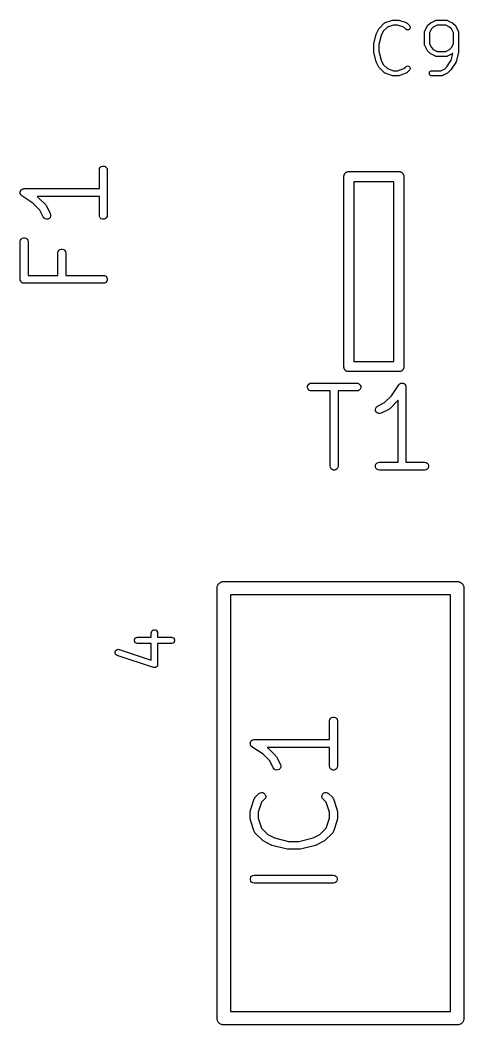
# Model space of a CAD drawing. Extents: x 91 to 202, y -131 to -74.
# Drawn here: x 101.48 to 108.24, y -117.26 to -101.94 of the extents above; entities that cross this region are included whole.
import ezdxf

# ---------------------------------------------------------------- set-up
doc = ezdxf.new("R2010")
doc.units = 0
doc.header["$MEASUREMENT"] = 0
doc.layers.add('BLACK', color=7, linetype='CONTINUOUS')

msp = doc.modelspace()

# ---------------------------------------------------------------- linework, layer by layer
at = {"layer": 'BLACK', "linetype": 'CONTINUOUS'}
for p, q in [((106.954, -102.065), (107.028, -101.992)), ((107.028, -101.992), (107.029, -101.99)), ((107.029, -101.99), (107.031, -101.989)), ((107.031, -101.989), (107.035, -101.987)), ((107.035, -101.987), (107.039, -101.984)), ((107.039, -101.984), (107.041, -101.983)), ((107.041, -101.983), (107.043, -101.982)), ((107.043, -101.982), (107.153, -101.946)), ((107.153, -101.946), (107.159, -101.945)), ((107.159, -101.945), (107.165, -101.944)), ((107.165, -101.944), (107.239, -101.944)), ((107.239, -101.944), (107.245, -101.945)), ((107.245, -101.945), (107.251, -101.946)), ((107.251, -101.946), (107.361, -101.982)), ((107.361, -101.982), (107.363, -101.983)), ((107.363, -101.983), (107.365, -101.984)), ((107.365, -101.984), (107.369, -101.987)), ((107.369, -101.987), (107.373, -101.989)), ((107.373, -101.989), (107.375, -101.99)), ((107.375, -101.99), (107.376, -101.992)), ((107.376, -101.992), (107.413, -102.028)), ((107.689, -102.028), (107.726, -101.992)), ((107.726, -101.992), (107.731, -101.988)), ((107.731, -101.988), (107.736, -101.984)), ((107.736, -101.984), (107.81, -101.948)), ((107.81, -101.948), (107.812, -101.947)), ((107.812, -101.947), (107.814, -101.946)), ((107.814, -101.946), (107.818, -101.945)), ((107.818, -101.945), (107.823, -101.944)), ((107.823, -101.944), (107.825, -101.944)), ((107.825, -101.944), (107.827, -101.944)), ((107.827, -101.944), (107.974, -101.944)), ((107.974, -101.944), (107.976, -101.944)), ((107.976, -101.944), (107.979, -101.944)), ((107.979, -101.944), (107.983, -101.945)), ((107.983, -101.945), (107.987, -101.946)), ((107.987, -101.946), (107.989, -101.947)), ((107.989, -101.947), (107.991, -101.948)), ((107.991, -101.948), (108.065, -101.984)), ((108.065, -101.984), (108.07, -101.988)), ((108.07, -101.988), (108.075, -101.992)), ((108.075, -101.992), (108.112, -102.028)), ((106.909, -102.153), (106.91, -102.149)), ((106.91, -102.149), (106.947, -102.075)), ((106.947, -102.075), (106.951, -102.07)), ((106.951, -102.07), (106.954, -102.065)), ((107.013, -102.115), (106.981, -102.18)), ((107.076, -102.053), (107.013, -102.115)), ((107.171, -102.021), (107.076, -102.053)), ((107.232, -102.021), (107.171, -102.021)), ((107.328, -102.053), (107.232, -102.021)), ((107.359, -102.083), (107.328, -102.053)), ((107.37, -102.091), (107.359, -102.083)), ((107.382, -102.094), (107.37, -102.091)), ((107.396, -102.093), (107.382, -102.094)), ((107.408, -102.087), (107.396, -102.093)), ((107.417, -102.078), (107.408, -102.087)), ((107.413, -102.028), (107.421, -102.039)), ((107.423, -102.066), (107.417, -102.078)), ((107.421, -102.039), (107.424, -102.052)), ((107.424, -102.052), (107.423, -102.066)), ((107.641, -102.129), (107.642, -102.127)), ((107.641, -102.313), (107.641, -102.129)), ((107.642, -102.125), (107.643, -102.121)), ((107.642, -102.127), (107.642, -102.125)), ((107.643, -102.121), (107.644, -102.116)), ((107.644, -102.116), (107.645, -102.114)), ((107.645, -102.112), (107.682, -102.039)), ((107.645, -102.114), (107.645, -102.112)), ((107.682, -102.039), (107.686, -102.034)), ((107.686, -102.034), (107.689, -102.028)), ((107.748, -102.079), (107.719, -102.138)), ((107.719, -102.138), (107.719, -102.304)), ((107.776, -102.051), (107.748, -102.079)), ((107.836, -102.021), (107.776, -102.051)), ((107.965, -102.021), (107.836, -102.021)), ((108.025, -102.051), (107.965, -102.021)), ((108.053, -102.079), (108.025, -102.051)), ((108.083, -102.138), (108.053, -102.079)), ((108.083, -102.304), (108.083, -102.138)), ((108.112, -102.028), (108.115, -102.034)), ((108.115, -102.034), (108.119, -102.039)), ((108.119, -102.039), (108.156, -102.112)), ((108.156, -102.112), (108.156, -102.114)), ((108.156, -102.114), (108.158, -102.116)), ((108.158, -102.116), (108.158, -102.121)), ((108.158, -102.121), (108.16, -102.125)), ((108.16, -102.125), (108.159, -102.127)), ((108.159, -102.127), (108.16, -102.129)), ((108.16, -102.129), (108.16, -102.423)), ((106.87, -102.304), (106.907, -102.157)), ((106.87, -102.309), (106.87, -102.304)), ((106.907, -102.157), (106.909, -102.153)), ((106.981, -102.18), (106.946, -102.318)), ((107.719, -102.304), (107.748, -102.364)), ((108.053, -102.364), (108.083, -102.304)), ((106.869, -102.313), (106.87, -102.309)), ((106.869, -102.423), (106.869, -102.313)), ((106.87, -102.428), (106.869, -102.423)), ((106.87, -102.433), (106.87, -102.428)), ((106.907, -102.58), (106.87, -102.433)), ((106.946, -102.318), (106.946, -102.419)), ((106.946, -102.419), (106.981, -102.557)), ((107.642, -102.315), (107.641, -102.313)), ((107.642, -102.318), (107.642, -102.315)), ((107.643, -102.322), (107.642, -102.318)), ((107.644, -102.326), (107.643, -102.322)), ((107.645, -102.328), (107.644, -102.326)), ((107.645, -102.33), (107.645, -102.328)), ((107.682, -102.404), (107.645, -102.33)), ((107.686, -102.409), (107.682, -102.404)), ((107.689, -102.414), (107.686, -102.409)), ((107.726, -102.451), (107.689, -102.414)), ((107.731, -102.454), (107.726, -102.451)), ((107.736, -102.458), (107.731, -102.454)), ((107.748, -102.364), (107.776, -102.392)), ((107.776, -102.392), (107.836, -102.422)), ((107.836, -102.422), (107.965, -102.422)), ((107.965, -102.422), (108.025, -102.392)), ((108.025, -102.392), (108.053, -102.364)), ((108.049, -102.555), (108.075, -102.451)), ((108.07, -102.454), (108.065, -102.458)), ((108.075, -102.451), (108.07, -102.454)), ((108.159, -102.433), (108.122, -102.58)), ((108.16, -102.423), (108.159, -102.428)), ((108.159, -102.428), (108.159, -102.433)), ((106.909, -102.584), (106.907, -102.58)), ((106.91, -102.588), (106.909, -102.584)), ((106.947, -102.661), (106.91, -102.588)), ((106.981, -102.557), (107.013, -102.621)), ((107.81, -102.495), (107.736, -102.458)), ((107.812, -102.495), (107.81, -102.495)), ((107.814, -102.497), (107.812, -102.495)), ((107.818, -102.497), (107.814, -102.497)), ((107.823, -102.499), (107.818, -102.497)), ((107.825, -102.498), (107.823, -102.499)), ((107.827, -102.499), (107.825, -102.498)), ((107.974, -102.499), (107.827, -102.499)), ((107.976, -102.498), (107.974, -102.499)), ((107.979, -102.499), (107.976, -102.498)), ((107.983, -102.497), (107.979, -102.499)), ((107.981, -102.656), (108.049, -102.555)), ((107.987, -102.497), (107.983, -102.497)), ((107.989, -102.495), (107.987, -102.497)), ((107.991, -102.495), (107.989, -102.495)), ((108.065, -102.458), (107.991, -102.495)), ((108.117, -102.592), (108.043, -102.702)), ((108.119, -102.586), (108.117, -102.592)), ((108.122, -102.58), (108.119, -102.586)), ((106.951, -102.666), (106.947, -102.661)), ((106.954, -102.671), (106.951, -102.666)), ((107.028, -102.745), (106.954, -102.671)), ((107.013, -102.621), (107.076, -102.684)), ((107.029, -102.746), (107.028, -102.745)), ((107.031, -102.748), (107.029, -102.746)), ((107.035, -102.75), (107.031, -102.748)), ((107.039, -102.753), (107.035, -102.75)), ((107.041, -102.753), (107.039, -102.753)), ((107.043, -102.754), (107.041, -102.753)), ((107.153, -102.791), (107.043, -102.754)), ((107.076, -102.684), (107.171, -102.716)), ((107.171, -102.716), (107.232, -102.716)), ((107.232, -102.716), (107.328, -102.684)), ((107.361, -102.754), (107.251, -102.791)), ((107.328, -102.684), (107.359, -102.654)), ((107.359, -102.654), (107.37, -102.646)), ((107.363, -102.753), (107.361, -102.754)), ((107.365, -102.753), (107.363, -102.753)), ((107.369, -102.75), (107.365, -102.753)), ((107.373, -102.748), (107.369, -102.75)), ((107.37, -102.646), (107.382, -102.642)), ((107.375, -102.746), (107.373, -102.748)), ((107.376, -102.745), (107.375, -102.746)), ((107.413, -102.708), (107.376, -102.745)), ((107.382, -102.642), (107.396, -102.644)), ((107.396, -102.644), (107.408, -102.649)), ((107.408, -102.649), (107.417, -102.659)), ((107.421, -102.697), (107.413, -102.708)), ((107.417, -102.659), (107.423, -102.671)), ((107.424, -102.684), (107.421, -102.697)), ((107.423, -102.671), (107.424, -102.684)), ((107.716, -102.748), (107.72, -102.735)), ((107.716, -102.761), (107.716, -102.748)), ((107.72, -102.774), (107.716, -102.761)), ((107.72, -102.735), (107.729, -102.725)), ((107.729, -102.725), (107.74, -102.718)), ((107.74, -102.718), (107.754, -102.716)), ((107.754, -102.716), (107.891, -102.716)), ((107.891, -102.716), (107.951, -102.686)), ((107.991, -102.752), (107.918, -102.789)), ((107.951, -102.686), (107.981, -102.656)), ((107.996, -102.748), (107.991, -102.752)), ((108.001, -102.745), (107.996, -102.748)), ((108.038, -102.708), (108.001, -102.745)), ((108.04, -102.705), (108.038, -102.708)), ((108.043, -102.702), (108.04, -102.705)), ((107.159, -102.792), (107.153, -102.791)), ((107.165, -102.793), (107.159, -102.792)), ((107.239, -102.793), (107.165, -102.793)), ((107.245, -102.792), (107.239, -102.793)), ((107.251, -102.791), (107.245, -102.792)), ((107.729, -102.784), (107.72, -102.774)), ((107.74, -102.791), (107.729, -102.784)), ((107.754, -102.793), (107.74, -102.791)), ((107.901, -102.793), (107.754, -102.793)), ((107.903, -102.793), (107.901, -102.793)), ((107.905, -102.793), (107.903, -102.793)), ((107.909, -102.791), (107.905, -102.793)), ((107.914, -102.791), (107.909, -102.791)), ((107.916, -102.79), (107.914, -102.791)), ((107.918, -102.789), (107.916, -102.79)), ((102.689, -104.229), (102.693, -104.208)), ((102.689, -104.513), (102.689, -104.229)), ((102.693, -104.208), (102.703, -104.19)), ((102.703, -104.19), (102.719, -104.177)), ((102.719, -104.177), (102.739, -104.17)), ((102.739, -104.17), (102.76, -104.17)), ((102.76, -104.17), (102.779, -104.177)), ((102.779, -104.177), (102.795, -104.19)), ((102.795, -104.19), (102.806, -104.208)), ((102.806, -104.208), (102.81, -104.229)), ((102.81, -104.229), (102.81, -104.918)), ((106.42, -104.298), (106.423, -104.292)), ((106.423, -104.292), (106.427, -104.287)), ((106.427, -104.287), (106.43, -104.281)), ((106.43, -104.281), (106.436, -104.276)), ((106.436, -104.276), (106.44, -104.271)), ((106.44, -104.271), (106.446, -104.268)), ((106.446, -104.268), (106.451, -104.263)), ((106.451, -104.263), (106.457, -104.261)), ((106.457, -104.261), (106.463, -104.258)), ((106.463, -104.258), (106.47, -104.257)), ((106.47, -104.257), (106.476, -104.254)), ((106.476, -104.254), (106.483, -104.254)), ((106.483, -104.254), (106.483, -104.254)), ((106.483, -104.254), (107.258, -104.254)), ((107.258, -104.254), (107.265, -104.254)), ((107.258, -104.254), (107.258, -104.254)), ((107.265, -104.254), (107.271, -104.257)), ((107.271, -104.257), (107.278, -104.258)), ((107.278, -104.258), (107.284, -104.261)), ((107.284, -104.261), (107.29, -104.263)), ((107.29, -104.263), (107.296, -104.268)), ((107.296, -104.268), (107.301, -104.271)), ((107.301, -104.271), (107.306, -104.276)), ((107.306, -104.276), (107.311, -104.281)), ((107.311, -104.281), (107.314, -104.287)), ((107.314, -104.287), (107.319, -104.292)), ((107.319, -104.292), (107.321, -104.298)), ((106.413, -107.233), (106.414, -104.324)), ((106.414, -104.317), (106.416, -104.311)), ((106.414, -104.324), (106.414, -104.317)), ((106.416, -104.311), (106.417, -104.304)), ((106.417, -104.304), (106.42, -104.298)), ((106.566, -104.407), (106.566, -107.15)), ((107.175, -104.407), (106.566, -104.407)), ((107.176, -107.15), (107.175, -104.407)), ((107.321, -104.298), (107.324, -104.304)), ((107.324, -104.304), (107.326, -104.311)), ((107.326, -104.311), (107.328, -104.317)), ((107.328, -104.317), (107.328, -104.324)), ((107.328, -104.324), (107.328, -104.324)), ((107.328, -104.324), (107.328, -107.233)), ((101.483, -104.563), (101.486, -104.556)), ((101.483, -104.567), (101.483, -104.563)), ((101.483, -104.57), (101.483, -104.567)), ((101.483, -104.577), (101.483, -104.57)), ((101.483, -104.584), (101.483, -104.577)), ((101.484, -104.587), (101.483, -104.584)), ((101.485, -104.591), (101.484, -104.587)), ((101.488, -104.597), (101.485, -104.591)), ((101.486, -104.556), (101.488, -104.549)), ((101.488, -104.549), (101.489, -104.547)), ((101.491, -104.604), (101.488, -104.597)), ((101.489, -104.547), (101.491, -104.544)), ((101.491, -104.544), (101.495, -104.538)), ((101.495, -104.538), (101.499, -104.532)), ((101.499, -104.532), (101.502, -104.53)), ((101.502, -104.53), (101.504, -104.527)), ((101.504, -104.527), (101.51, -104.524)), ((101.51, -104.524), (101.516, -104.52)), ((101.516, -104.52), (101.519, -104.519)), ((101.519, -104.519), (101.522, -104.517)), ((101.522, -104.517), (101.529, -104.516)), ((101.529, -104.516), (101.536, -104.514)), ((101.536, -104.514), (101.539, -104.514)), ((101.539, -104.514), (101.543, -104.513)), ((101.543, -104.513), (102.689, -104.513)), ((101.493, -104.606), (101.491, -104.604)), ((101.494, -104.609), (101.493, -104.606)), ((101.499, -104.614), (101.494, -104.609)), ((101.504, -104.62), (101.499, -104.614)), ((101.507, -104.622), (101.504, -104.62)), ((101.509, -104.624), (101.507, -104.622)), ((101.677, -104.735), (101.509, -104.624)), ((101.78, -104.839), (101.677, -104.735)), ((102.689, -104.634), (101.742, -104.634)), ((101.742, -104.634), (101.749, -104.638)), ((101.749, -104.638), (101.753, -104.643)), ((101.753, -104.643), (101.758, -104.646)), ((101.758, -104.646), (101.873, -104.761)), ((102.689, -104.918), (102.689, -104.634)), ((101.834, -104.945), (101.78, -104.839)), ((101.873, -104.761), (101.878, -104.769)), ((101.878, -104.769), (101.884, -104.777)), ((101.884, -104.777), (101.941, -104.891)), ((101.941, -104.891), (101.947, -104.912)), ((101.846, -104.962), (101.834, -104.945)), ((101.863, -104.974), (101.846, -104.962)), ((101.884, -104.979), (101.863, -104.974)), ((101.905, -104.976), (101.884, -104.979)), ((101.923, -104.967), (101.905, -104.976)), ((101.938, -104.952), (101.923, -104.967)), ((101.946, -104.932), (101.938, -104.952)), ((101.947, -104.912), (101.946, -104.932)), ((102.693, -104.939), (102.689, -104.918)), ((102.703, -104.957), (102.693, -104.939)), ((102.719, -104.971), (102.703, -104.957)), ((102.739, -104.978), (102.719, -104.971)), ((102.76, -104.978), (102.739, -104.978)), ((102.779, -104.971), (102.76, -104.978)), ((102.795, -104.957), (102.779, -104.971)), ((102.806, -104.939), (102.795, -104.957)), ((102.81, -104.918), (102.806, -104.939)), ((101.482, -105.321), (101.486, -105.3)), ((101.482, -105.895), (101.482, -105.321)), ((101.486, -105.3), (101.497, -105.282)), ((101.497, -105.282), (101.513, -105.268)), ((101.513, -105.268), (101.532, -105.261)), ((101.532, -105.261), (101.553, -105.261)), ((101.553, -105.261), (101.573, -105.268)), ((101.573, -105.268), (101.589, -105.282)), ((101.589, -105.282), (101.599, -105.3)), ((101.599, -105.3), (101.603, -105.321)), ((101.603, -105.321), (101.603, -105.835)), ((102.057, -105.493), (102.061, -105.472)), ((102.057, -105.835), (102.057, -105.493)), ((102.061, -105.472), (102.071, -105.454)), ((102.071, -105.454), (102.087, -105.441)), ((102.087, -105.441), (102.107, -105.434)), ((102.107, -105.434), (102.128, -105.434)), ((102.128, -105.434), (102.147, -105.441)), ((102.147, -105.441), (102.163, -105.454)), ((102.163, -105.454), (102.174, -105.472)), ((102.174, -105.472), (102.178, -105.493)), ((102.178, -105.493), (102.178, -105.835)), ((101.483, -105.9), (101.482, -105.895)), ((101.483, -105.906), (101.483, -105.9)), ((101.485, -105.911), (101.483, -105.906)), ((101.486, -105.916), (101.485, -105.911)), ((101.489, -105.92), (101.486, -105.916)), ((101.491, -105.925), (101.489, -105.92)), ((101.494, -105.929), (101.491, -105.925)), ((101.497, -105.934), (101.494, -105.929)), ((101.501, -105.937), (101.497, -105.934)), ((101.504, -105.941), (101.501, -105.937)), ((101.509, -105.944), (101.504, -105.941)), ((101.513, -105.947), (101.509, -105.944)), ((101.518, -105.949), (101.513, -105.947)), ((101.522, -105.952), (101.518, -105.949)), ((101.527, -105.953), (101.522, -105.952)), ((101.532, -105.955), (101.527, -105.953)), ((101.538, -105.955), (101.532, -105.955)), ((101.543, -105.955), (101.538, -105.955)), ((102.749, -105.955), (101.543, -105.955)), ((101.603, -105.835), (102.057, -105.835)), ((102.178, -105.835), (102.749, -105.835)), ((102.749, -105.835), (102.77, -105.838)), ((102.77, -105.952), (102.749, -105.955)), ((102.77, -105.838), (102.788, -105.849)), ((102.788, -105.941), (102.77, -105.952)), ((102.788, -105.849), (102.801, -105.865)), ((102.801, -105.925), (102.788, -105.941)), ((102.801, -105.865), (102.809, -105.885)), ((102.809, -105.906), (102.801, -105.925)), ((102.809, -105.885), (102.809, -105.906)), ((106.566, -107.15), (107.176, -107.15)), ((106.414, -107.233), (106.413, -107.233)), ((106.414, -107.239), (106.414, -107.233)), ((106.416, -107.246), (106.414, -107.239)), ((106.417, -107.252), (106.416, -107.246)), ((106.42, -107.258), (106.417, -107.252)), ((106.423, -107.265), (106.42, -107.258)), ((106.427, -107.27), (106.423, -107.265)), ((106.43, -107.276), (106.427, -107.27)), ((106.436, -107.28), (106.43, -107.276)), ((106.44, -107.285), (106.436, -107.28)), ((106.446, -107.289), (106.44, -107.285)), ((106.451, -107.293), (106.446, -107.289)), ((106.457, -107.295), (106.451, -107.293)), ((106.463, -107.299), (106.457, -107.295)), ((106.47, -107.3), (106.463, -107.299)), ((106.476, -107.302), (106.47, -107.3)), ((106.483, -107.302), (106.476, -107.302)), ((107.258, -107.302), (106.483, -107.302)), ((106.483, -107.302), (106.483, -107.302)), ((107.265, -107.302), (107.258, -107.302)), ((107.258, -107.302), (107.258, -107.302)), ((107.271, -107.3), (107.265, -107.302)), ((107.278, -107.299), (107.271, -107.3)), ((107.284, -107.295), (107.278, -107.299)), ((107.29, -107.293), (107.284, -107.295)), ((107.296, -107.289), (107.29, -107.293)), ((107.301, -107.285), (107.296, -107.289)), ((107.306, -107.28), (107.301, -107.285)), ((107.311, -107.276), (107.306, -107.28)), ((107.314, -107.27), (107.311, -107.276)), ((107.319, -107.265), (107.314, -107.27)), ((107.321, -107.258), (107.319, -107.265)), ((107.324, -107.252), (107.321, -107.258)), ((107.326, -107.246), (107.324, -107.252)), ((107.328, -107.239), (107.326, -107.246)), ((107.328, -107.233), (107.328, -107.233)), ((107.328, -107.233), (107.328, -107.239)), ((105.862, -107.526), (105.869, -107.507)), ((105.869, -107.507), (105.882, -107.491)), ((105.882, -107.491), (105.9, -107.48)), ((105.9, -107.48), (105.921, -107.477)), ((105.921, -107.477), (106.61, -107.477)), ((106.61, -107.477), (106.631, -107.48)), ((106.631, -107.48), (106.649, -107.491)), ((106.649, -107.491), (106.663, -107.507)), ((106.663, -107.507), (106.67, -107.526)), ((107.138, -107.671), (107.25, -107.503)), ((107.25, -107.503), (107.252, -107.501)), ((107.252, -107.501), (107.254, -107.498)), ((107.254, -107.498), (107.259, -107.493)), ((107.259, -107.493), (107.264, -107.488)), ((107.264, -107.488), (107.267, -107.487)), ((107.267, -107.487), (107.27, -107.485)), ((107.27, -107.485), (107.276, -107.482)), ((107.276, -107.482), (107.283, -107.479)), ((107.283, -107.479), (107.286, -107.479)), ((107.286, -107.479), (107.289, -107.477)), ((107.289, -107.477), (107.297, -107.477)), ((107.297, -107.477), (107.304, -107.477)), ((107.304, -107.477), (107.307, -107.477)), ((107.307, -107.477), (107.31, -107.477)), ((107.31, -107.477), (107.317, -107.48)), ((107.317, -107.48), (107.324, -107.482)), ((107.324, -107.482), (107.327, -107.483)), ((107.327, -107.483), (107.33, -107.485)), ((107.33, -107.485), (107.336, -107.489)), ((107.336, -107.489), (107.342, -107.493)), ((107.342, -107.493), (107.344, -107.496)), ((107.344, -107.496), (107.346, -107.498)), ((107.346, -107.498), (107.35, -107.504)), ((107.35, -107.504), (107.354, -107.51)), ((107.354, -107.51), (107.355, -107.513)), ((105.862, -107.547), (105.862, -107.526)), ((105.869, -107.567), (105.862, -107.547)), ((105.882, -107.583), (105.869, -107.567)), ((105.9, -107.594), (105.882, -107.583)), ((105.921, -107.597), (105.9, -107.594)), ((106.205, -107.597), (105.921, -107.597)), ((106.205, -108.743), (106.205, -107.597)), ((106.61, -107.597), (106.326, -107.597)), ((106.326, -107.597), (106.326, -108.743)), ((106.631, -107.594), (106.61, -107.597)), ((106.649, -107.583), (106.631, -107.594)), ((106.663, -107.567), (106.649, -107.583)), ((106.67, -107.547), (106.663, -107.567)), ((106.67, -107.526), (106.67, -107.547)), ((107.355, -107.513), (107.357, -107.516)), ((107.357, -107.516), (107.358, -107.523)), ((107.358, -107.523), (107.36, -107.53)), ((107.36, -107.53), (107.36, -107.534)), ((107.36, -107.534), (107.36, -107.537)), ((107.36, -107.537), (107.36, -108.683)), ((106.928, -107.828), (107.034, -107.775)), ((107.034, -107.775), (107.138, -107.671)), ((107.228, -107.752), (107.113, -107.867)), ((107.231, -107.747), (107.228, -107.752)), ((107.235, -107.743), (107.231, -107.747)), ((107.24, -107.736), (107.235, -107.743)), ((107.24, -108.683), (107.24, -107.736)), ((106.895, -107.878), (106.9, -107.858)), ((106.897, -107.899), (106.895, -107.878)), ((106.907, -107.917), (106.897, -107.899)), ((106.9, -107.858), (106.911, -107.84)), ((106.922, -107.932), (106.907, -107.917)), ((106.911, -107.84), (106.928, -107.828)), ((106.941, -107.94), (106.922, -107.932)), ((106.962, -107.941), (106.941, -107.94)), ((106.982, -107.936), (106.962, -107.941)), ((107.097, -107.878), (106.982, -107.936)), ((107.105, -107.872), (107.097, -107.878)), ((107.113, -107.867), (107.105, -107.872)), ((106.896, -108.733), (106.903, -108.713)), ((106.896, -108.754), (106.896, -108.733)), ((106.903, -108.713), (106.916, -108.697)), ((106.916, -108.697), (106.935, -108.687)), ((106.935, -108.687), (106.955, -108.683)), ((106.955, -108.683), (107.24, -108.683)), ((107.36, -108.683), (107.645, -108.683)), ((107.645, -108.683), (107.665, -108.687)), ((107.665, -108.687), (107.683, -108.697)), ((107.683, -108.697), (107.697, -108.713)), ((107.697, -108.713), (107.704, -108.733)), ((107.704, -108.733), (107.704, -108.754)), ((106.209, -108.764), (106.205, -108.743)), ((106.22, -108.782), (106.209, -108.764)), ((106.236, -108.796), (106.22, -108.782)), ((106.255, -108.803), (106.236, -108.796)), ((106.276, -108.803), (106.255, -108.803)), ((106.296, -108.796), (106.276, -108.803)), ((106.312, -108.782), (106.296, -108.796)), ((106.322, -108.764), (106.312, -108.782)), ((106.326, -108.743), (106.322, -108.764)), ((106.903, -108.774), (106.896, -108.754)), ((106.916, -108.79), (106.903, -108.774)), ((106.935, -108.8), (106.916, -108.79)), ((106.955, -108.804), (106.935, -108.8)), ((107.645, -108.804), (106.955, -108.804)), ((107.665, -108.8), (107.645, -108.804)), ((107.683, -108.79), (107.665, -108.8)), ((107.697, -108.774), (107.683, -108.79)), ((107.704, -108.754), (107.697, -108.774)), ((104.486, -110.578), (104.488, -110.569)), ((104.488, -110.569), (104.492, -110.561)), ((104.492, -110.561), (104.495, -110.553)), ((104.495, -110.553), (104.501, -110.546)), ((104.501, -110.546), (104.506, -110.538)), ((104.506, -110.538), (104.513, -110.532)), ((104.513, -110.532), (104.518, -110.525)), ((104.518, -110.525), (104.526, -110.521)), ((104.526, -110.521), (104.533, -110.515)), ((104.533, -110.515), (104.542, -110.512)), ((104.542, -110.512), (104.549, -110.507)), ((104.549, -110.507), (104.558, -110.506)), ((104.558, -110.506), (104.567, -110.503)), ((104.567, -110.503), (108.159, -110.503)), ((108.159, -110.503), (108.167, -110.506)), ((108.167, -110.506), (108.176, -110.507)), ((108.176, -110.507), (108.184, -110.512)), ((108.184, -110.512), (108.192, -110.515)), ((108.192, -110.515), (108.199, -110.521)), ((108.199, -110.521), (108.207, -110.525)), ((108.207, -110.525), (108.213, -110.532)), ((108.213, -110.532), (108.22, -110.538)), ((108.22, -110.538), (108.224, -110.546)), ((108.224, -110.546), (108.23, -110.553)), ((108.23, -110.553), (108.233, -110.561)), ((108.233, -110.561), (108.238, -110.569)), ((108.238, -110.569), (108.239, -110.578)), ((104.483, -110.586), (104.486, -110.578)), ((104.483, -110.622), (104.483, -110.586)), ((104.483, -117.139), (104.483, -110.622)), ((104.483, -110.622), (104.483, -110.622)), ((104.686, -110.706), (104.686, -117.056)), ((108.039, -110.706), (104.686, -110.706)), ((108.039, -117.056), (108.039, -110.706)), ((108.239, -110.578), (108.242, -110.586)), ((108.242, -110.586), (108.242, -117.175)), ((103.48, -111.287), (103.483, -111.271)), ((103.48, -111.349), (103.48, -111.287)), ((103.483, -111.271), (103.491, -111.256)), ((103.491, -111.256), (103.504, -111.245)), ((103.504, -111.245), (103.52, -111.239)), ((103.52, -111.239), (103.537, -111.239)), ((103.537, -111.239), (103.553, -111.245)), ((103.553, -111.245), (103.566, -111.256)), ((103.566, -111.256), (103.574, -111.271)), ((103.574, -111.271), (103.577, -111.287)), ((103.577, -111.287), (103.577, -111.349)), ((103.223, -111.389), (103.229, -111.373)), ((103.223, -111.406), (103.223, -111.389)), ((103.229, -111.422), (103.223, -111.406)), ((103.229, -111.373), (103.24, -111.36)), ((103.24, -111.435), (103.229, -111.422)), ((103.24, -111.36), (103.254, -111.352)), ((103.254, -111.443), (103.24, -111.435)), ((103.254, -111.352), (103.271, -111.349)), ((103.271, -111.446), (103.254, -111.443)), ((103.271, -111.349), (103.48, -111.349)), ((103.48, -111.446), (103.271, -111.446)), ((103.48, -111.698), (103.48, -111.446)), ((103.577, -111.349), (103.786, -111.349)), ((103.786, -111.446), (103.577, -111.446)), ((103.577, -111.446), (103.577, -111.765)), ((103.786, -111.349), (103.803, -111.352)), ((103.803, -111.443), (103.786, -111.446)), ((103.803, -111.352), (103.817, -111.36)), ((103.817, -111.435), (103.803, -111.443)), ((103.817, -111.36), (103.828, -111.373)), ((103.828, -111.422), (103.817, -111.435)), ((103.828, -111.373), (103.834, -111.389)), ((103.834, -111.406), (103.828, -111.422)), ((103.834, -111.389), (103.834, -111.406)), ((102.929, -111.574), (102.934, -111.558)), ((102.929, -111.591), (102.929, -111.574)), ((102.935, -111.607), (102.929, -111.591)), ((102.934, -111.558), (102.945, -111.545)), ((102.947, -111.62), (102.935, -111.607)), ((102.945, -111.545), (102.959, -111.536)), ((102.962, -111.628), (102.947, -111.62)), ((102.959, -111.536), (102.976, -111.533)), ((103.513, -111.812), (102.962, -111.628)), ((102.976, -111.533), (102.992, -111.535)), ((102.992, -111.535), (103.48, -111.698)), ((103.563, -111.799), (103.561, -111.802)), ((103.566, -111.797), (103.563, -111.799)), ((103.568, -111.792), (103.566, -111.797)), ((103.571, -111.789), (103.568, -111.792)), ((103.573, -111.785), (103.571, -111.789)), ((103.574, -111.782), (103.573, -111.785)), ((103.575, -111.777), (103.574, -111.782)), ((103.577, -111.772), (103.575, -111.777)), ((103.577, -111.765), (103.577, -111.769)), ((103.577, -111.769), (103.577, -111.772)), ((103.517, -111.812), (103.513, -111.812)), ((103.52, -111.813), (103.517, -111.812)), ((103.525, -111.813), (103.52, -111.813)), ((103.53, -111.814), (103.525, -111.813)), ((103.533, -111.813), (103.53, -111.814)), ((103.537, -111.813), (103.533, -111.813)), ((103.542, -111.812), (103.537, -111.813)), ((103.546, -111.811), (103.542, -111.812)), ((103.55, -111.809), (103.546, -111.811)), ((103.553, -111.808), (103.55, -111.809)), ((103.557, -111.804), (103.553, -111.808)), ((103.561, -111.802), (103.557, -111.804)), ((106.194, -112.626), (106.198, -112.605)), ((106.194, -112.911), (106.194, -112.626)), ((106.198, -112.605), (106.208, -112.587)), ((106.208, -112.587), (106.224, -112.574)), ((106.224, -112.574), (106.244, -112.567)), ((106.244, -112.567), (106.265, -112.567)), ((106.265, -112.567), (106.285, -112.574)), ((106.285, -112.574), (106.301, -112.587)), ((106.301, -112.587), (106.311, -112.605)), ((106.311, -112.605), (106.315, -112.626)), ((106.315, -112.626), (106.315, -113.316)), ((104.988, -112.967), (104.989, -112.964)), ((104.989, -112.974), (104.988, -112.967)), ((104.989, -112.96), (104.991, -112.954)), ((104.989, -112.964), (104.989, -112.96)), ((104.989, -112.981), (104.989, -112.974)), ((104.99, -112.984), (104.989, -112.981)), ((104.99, -112.988), (104.99, -112.984)), ((104.993, -112.994), (104.99, -112.988)), ((104.991, -112.954), (104.993, -112.947)), ((104.993, -112.947), (104.995, -112.944)), ((104.996, -113.001), (104.993, -112.994)), ((104.995, -112.944), (104.996, -112.941)), ((104.996, -112.941), (105, -112.935)), ((104.998, -113.004), (104.996, -113.001)), ((104.999, -113.007), (104.998, -113.004)), ((105.005, -113.012), (104.999, -113.007)), ((105, -112.935), (105.004, -112.929)), ((105.004, -112.929), (105.007, -112.927)), ((105.009, -113.017), (105.005, -113.012)), ((105.007, -112.927), (105.009, -112.925)), ((105.009, -112.925), (105.015, -112.921)), ((105.012, -113.019), (105.009, -113.017)), ((105.014, -113.021), (105.012, -113.019)), ((105.182, -113.133), (105.014, -113.021)), ((105.015, -112.921), (105.021, -112.917)), ((105.021, -112.917), (105.024, -112.916)), ((105.024, -112.916), (105.027, -112.914)), ((105.027, -112.914), (105.034, -112.913)), ((105.034, -112.913), (105.041, -112.911)), ((105.041, -112.911), (105.045, -112.911)), ((105.045, -112.911), (105.048, -112.911)), ((105.048, -112.911), (106.194, -112.911)), ((105.286, -113.236), (105.182, -113.133)), ((106.194, -113.031), (105.247, -113.031)), ((105.247, -113.031), (105.254, -113.036)), ((105.254, -113.036), (105.258, -113.04)), ((105.258, -113.04), (105.263, -113.043)), ((105.263, -113.043), (105.378, -113.158)), ((105.378, -113.158), (105.383, -113.166)), ((105.383, -113.166), (105.389, -113.174)), ((105.389, -113.174), (105.447, -113.289)), ((106.194, -113.316), (106.194, -113.031)), ((105.339, -113.343), (105.286, -113.236)), ((105.451, -113.33), (105.443, -113.349)), ((105.447, -113.289), (105.453, -113.309)), ((105.453, -113.309), (105.451, -113.33)), ((106.198, -113.336), (106.194, -113.316)), ((106.315, -113.316), (106.311, -113.336)), ((105.351, -113.359), (105.339, -113.343)), ((105.369, -113.371), (105.351, -113.359)), ((105.389, -113.376), (105.369, -113.371)), ((105.41, -113.373), (105.389, -113.376)), ((105.429, -113.364), (105.41, -113.373)), ((105.443, -113.349), (105.429, -113.364)), ((106.208, -113.354), (106.198, -113.336)), ((106.224, -113.368), (106.208, -113.354)), ((106.244, -113.375), (106.224, -113.368)), ((106.265, -113.375), (106.244, -113.375)), ((106.285, -113.368), (106.265, -113.375)), ((106.301, -113.354), (106.285, -113.368)), ((106.311, -113.336), (106.301, -113.354)), ((105.061, -113.793), (105.063, -113.79)), ((105.063, -113.79), (105.12, -113.733)), ((105.12, -113.733), (105.137, -113.72)), ((105.137, -113.72), (105.158, -113.715)), ((105.158, -113.715), (105.178, -113.717)), ((105.178, -113.717), (105.197, -113.726)), ((105.197, -113.726), (105.212, -113.741)), ((105.212, -113.741), (105.221, -113.76)), ((105.223, -113.78), (105.218, -113.801)), ((105.221, -113.76), (105.223, -113.78)), ((106.079, -113.78), (106.081, -113.76)), ((106.085, -113.801), (106.079, -113.78)), ((106.081, -113.76), (106.09, -113.741)), ((106.09, -113.741), (106.105, -113.726)), ((106.105, -113.726), (106.124, -113.717)), ((106.124, -113.717), (106.145, -113.715)), ((106.145, -113.715), (106.165, -113.72)), ((106.165, -113.72), (106.182, -113.733)), ((106.182, -113.733), (106.24, -113.79)), ((106.24, -113.79), (106.242, -113.793)), ((104.991, -113.986), (105.048, -113.814)), ((105.048, -113.814), (105.05, -113.81)), ((105.05, -113.81), (105.051, -113.807)), ((105.051, -113.807), (105.055, -113.801)), ((105.055, -113.801), (105.058, -113.795)), ((105.058, -113.795), (105.061, -113.793)), ((105.158, -113.865), (105.108, -114.015)), ((105.206, -113.818), (105.158, -113.865)), ((105.218, -113.801), (105.206, -113.818)), ((106.097, -113.818), (106.085, -113.801)), ((106.144, -113.865), (106.097, -113.818)), ((106.194, -114.015), (106.144, -113.865)), ((106.242, -113.793), (106.244, -113.795)), ((106.244, -113.795), (106.248, -113.801)), ((106.248, -113.801), (106.252, -113.807)), ((106.252, -113.807), (106.253, -113.81)), ((106.253, -113.81), (106.254, -113.814)), ((106.254, -113.814), (106.312, -113.986)), ((104.988, -114.005), (104.989, -113.995)), ((104.988, -114.12), (104.988, -114.005)), ((104.989, -113.995), (104.991, -113.986)), ((105.108, -114.015), (105.108, -114.11)), ((106.194, -114.11), (106.194, -114.015)), ((106.312, -113.986), (106.313, -113.995)), ((106.313, -113.995), (106.315, -114.005)), ((106.315, -114.005), (106.315, -114.12)), ((104.989, -114.129), (104.988, -114.12)), ((104.991, -114.139), (104.989, -114.129)), ((105.048, -114.311), (104.991, -114.139)), ((105.108, -114.11), (105.158, -114.26)), ((106.144, -114.26), (106.194, -114.11)), ((106.312, -114.139), (106.254, -114.311)), ((106.313, -114.129), (106.312, -114.139)), ((106.315, -114.12), (106.313, -114.129)), ((105.05, -114.314), (105.048, -114.311)), ((105.051, -114.318), (105.05, -114.314)), ((105.055, -114.324), (105.051, -114.318)), ((105.058, -114.33), (105.055, -114.324)), ((105.061, -114.332), (105.058, -114.33)), ((105.063, -114.335), (105.061, -114.332)), ((105.178, -114.45), (105.063, -114.335)), ((105.158, -114.26), (105.256, -114.358)), ((105.256, -114.358), (105.356, -114.408)), ((105.946, -114.408), (106.046, -114.358)), ((106.046, -114.358), (106.144, -114.26)), ((106.24, -114.335), (106.125, -114.45)), ((106.242, -114.332), (106.24, -114.335)), ((106.244, -114.33), (106.242, -114.332)), ((106.248, -114.324), (106.244, -114.33)), ((106.252, -114.318), (106.248, -114.324)), ((106.253, -114.314), (106.252, -114.318)), ((106.254, -114.311), (106.253, -114.314)), ((105.186, -114.455), (105.178, -114.45)), ((105.193, -114.461), (105.186, -114.455)), ((105.308, -114.519), (105.193, -114.461)), ((105.315, -114.52), (105.308, -114.519)), ((105.321, -114.523), (105.315, -114.52)), ((105.55, -114.581), (105.321, -114.523)), ((105.356, -114.408), (105.572, -114.462)), ((105.572, -114.462), (105.73, -114.462)), ((105.73, -114.462), (105.946, -114.408)), ((105.982, -114.523), (105.752, -114.581)), ((105.988, -114.52), (105.982, -114.523)), ((105.994, -114.519), (105.988, -114.52)), ((106.109, -114.461), (105.994, -114.519)), ((106.117, -114.455), (106.109, -114.461)), ((106.125, -114.45), (106.117, -114.455)), ((105.558, -114.581), (105.55, -114.581)), ((105.565, -114.582), (105.558, -114.581)), ((105.737, -114.582), (105.565, -114.582)), ((105.745, -114.581), (105.737, -114.582)), ((105.752, -114.581), (105.745, -114.581)), ((104.989, -115.029), (104.996, -115.009)), ((104.996, -115.009), (105.009, -114.993)), ((105.009, -114.993), (105.027, -114.982)), ((105.027, -114.982), (105.048, -114.979)), ((105.048, -114.979), (106.254, -114.979)), ((106.254, -114.979), (106.275, -114.982)), ((106.275, -114.982), (106.293, -114.993)), ((106.293, -114.993), (106.307, -115.009)), ((106.307, -115.009), (106.314, -115.029)), ((104.989, -115.05), (104.989, -115.029)), ((104.996, -115.069), (104.989, -115.05)), ((105.009, -115.085), (104.996, -115.069)), ((105.027, -115.096), (105.009, -115.085)), ((105.048, -115.099), (105.027, -115.096)), ((106.254, -115.099), (105.048, -115.099)), ((106.275, -115.096), (106.254, -115.099)), ((106.293, -115.085), (106.275, -115.096)), ((106.307, -115.069), (106.293, -115.085)), ((106.314, -115.05), (106.307, -115.069)), ((106.314, -115.029), (106.314, -115.05)), ((104.483, -117.175), (104.483, -117.139)), ((104.686, -117.056), (108.039, -117.056)), ((104.486, -117.184), (104.483, -117.175)), ((104.488, -117.193), (104.486, -117.184)), ((104.492, -117.2), (104.488, -117.193)), ((104.495, -117.209), (104.492, -117.2)), ((104.501, -117.216), (104.495, -117.209)), ((104.506, -117.224), (104.501, -117.216)), ((104.513, -117.23), (104.506, -117.224)), ((104.518, -117.236), (104.513, -117.23)), ((104.526, -117.241), (104.518, -117.236)), ((104.533, -117.247), (104.526, -117.241)), ((104.542, -117.25), (104.533, -117.247)), ((104.549, -117.254), (104.542, -117.25)), ((104.558, -117.256), (104.549, -117.254)), ((104.567, -117.259), (104.558, -117.256)), ((108.159, -117.259), (104.567, -117.259)), ((108.167, -117.256), (108.159, -117.259)), ((108.176, -117.254), (108.167, -117.256)), ((108.184, -117.25), (108.176, -117.254)), ((108.192, -117.247), (108.184, -117.25)), ((108.199, -117.241), (108.192, -117.247)), ((108.207, -117.236), (108.199, -117.241)), ((108.213, -117.23), (108.207, -117.236)), ((108.22, -117.224), (108.213, -117.23)), ((108.224, -117.216), (108.22, -117.224)), ((108.23, -117.209), (108.224, -117.216)), ((108.233, -117.201), (108.23, -117.209)), ((108.238, -117.193), (108.233, -117.201)), ((108.239, -117.184), (108.238, -117.193)), ((108.242, -117.175), (108.239, -117.184))]:
    msp.add_line(p, q, dxfattribs=at)

doc.saveas('drawing.dxf')
